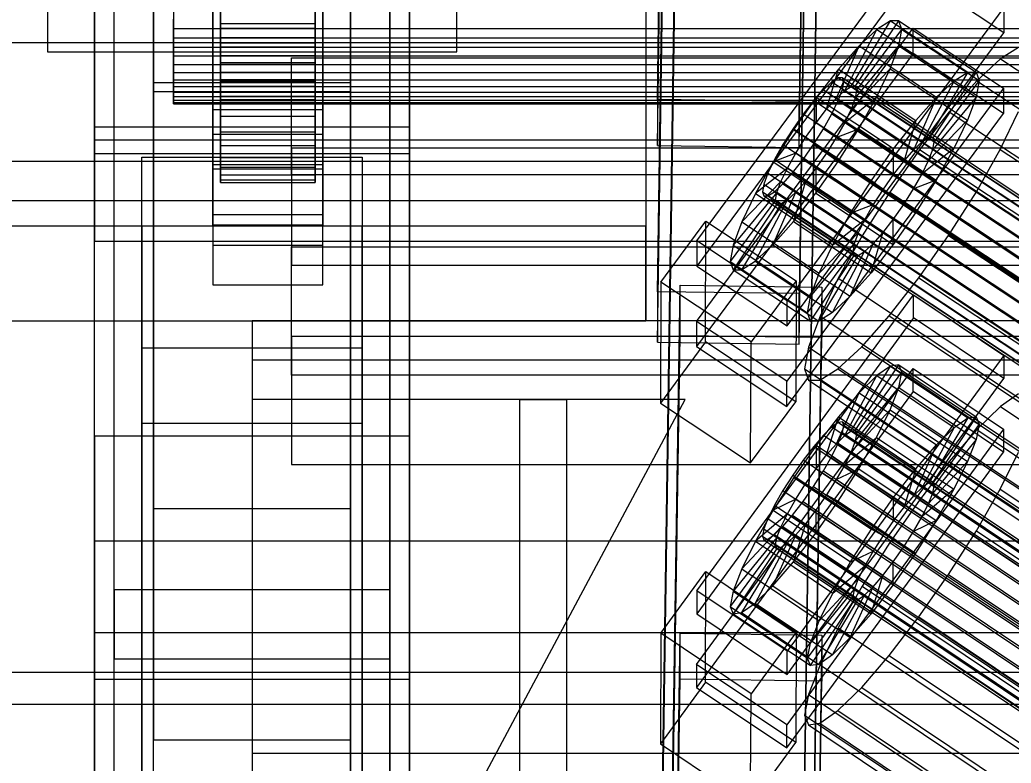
# Model space of a CAD drawing. Header units: millimetres. Extents: x -191664 to 191490, y -197311 to 10263.
# Drawn here: x -459.5 to -333.6, y -29141.5 to -29047.1 of the extents above; entities that cross this region are included whole.
import ezdxf

# ---------------------------------------------------------------- set-up
doc = ezdxf.new("R2010")
doc.units = ezdxf.units.MM
for name, color, linetype, lineweight in [('COTAS_USUARIO', 1, 'Continuous', 0), ('frontal_C01', 7, 'Continuous', 0), ('frontal_C02', 7, 'Continuous', 0), ('frontal_C03', 7, 'Continuous', 0), ('frontal_mezcladora', 7, 'Continuous', 0), ('frontal_secador', 7, 'Continuous', 0)]:
    doc.layers.add(name, color=color, linetype=linetype, lineweight=lineweight)
doc.dimstyles.new('PLANTA_100', dxfattribs={"dimtxt": 250, "dimasz": 150, "dimexe": 150, "dimexo": 80, "dimgap": 100, "dimtad": 1, "dimtih": 1, "dimtoh": 1, "dimdec": 1, "dimdsep": 46, "dimcen": 0.09, "dimclrd": 1, "dimclre": 1, "dimclrt": 1, "dimadec": 0, "dimazin": 0, "dimtfac": 1, "dimtdec": 4, "dimtofl": 0, "dimtmove": 0, "dimatfit": 3, "dimfxl": 1, "dimtolj": 1, "dimtzin": 0, "dimarcsym": 0})

# ---------------------------------------------------------------- blocks, each defined once
blk = doc.blocks.new('*D106')
at = {"layer": 'COTAS_USUARIO', "color": 1, "lineweight": -2, "transparency": 16777216}
for p, q in [((-1180, -29182.75), (-1180, -29032.75)), ((-60, -29332.75), (-1330, -29332.75)), ((-60, -29700), (-1330, -29700)), ((-1180, -29850), (-1180, -30000))]:
    blk.add_line(p, q, dxfattribs=at)
at = {"layer": 'COTAS_USUARIO', "color": 1, "transparency": 16777216}
for points in [[(-1205, -29182.75), (-1155, -29182.75), (-1180, -29332.75)], [(-1205, -29850), (-1155, -29850), (-1180, -29700)]]:
    blk.add_solid(points, dxfattribs=at)
at = {"layer": 'Defpoints', "color": 0, "transparency": 16777216}
for p in [(-1180, -29332.75), (20, -29332.75), (20, -29700)]:
    blk.add_point(p, dxfattribs=at)
blk = doc.blocks.new('*D109')
at = {"layer": 'COTAS_USUARIO', "color": 1, "lineweight": -2, "transparency": 16777216}
for p, q in [((-80, -28700), (-1350, -28700)), ((-1200, -31850), (-1200, -28850)), ((-80, -32000), (-1350, -32000))]:
    blk.add_line(p, q, dxfattribs=at)
at = {"layer": 'COTAS_USUARIO', "color": 1, "transparency": 16777216}
for points in [[(-1225, -28850), (-1175, -28850), (-1200, -28700)], [(-1225, -31850), (-1175, -31850), (-1200, -32000)]]:
    blk.add_solid(points, dxfattribs=at)
at = {"layer": 'Defpoints', "color": 0, "transparency": 16777216}
for p in [(-1200, -28700), (0, -28700), (0, -32000)]:
    blk.add_point(p, dxfattribs=at)
blk = doc.blocks.new('*D111')
at = {"layer": 'COTAS_USUARIO', "color": 1, "lineweight": -2, "transparency": 16777216}
for p, q in [((-80, -27700), (-1350, -27700)), ((-1200, -31850), (-1200, -27850)), ((-80, -32000), (-1350, -32000))]:
    blk.add_line(p, q, dxfattribs=at)
at = {"layer": 'COTAS_USUARIO', "color": 1, "transparency": 16777216}
for points in [[(-1225, -27850), (-1175, -27850), (-1200, -27700)], [(-1225, -31850), (-1175, -31850), (-1200, -32000)]]:
    blk.add_solid(points, dxfattribs=at)
at = {"layer": 'Defpoints', "color": 0, "transparency": 16777216}
for p in [(-1200, -27700), (0, -27700), (0, -32000)]:
    blk.add_point(p, dxfattribs=at)
blk = doc.blocks.new('*D121')
at = {"layer": 'COTAS_USUARIO', "color": 1, "lineweight": -2, "transparency": 16777216}
for p, q in [((-80, -29000), (-1350, -29000)), ((-1200, -31850), (-1200, -29150)), ((-80, -32000), (-1350, -32000))]:
    blk.add_line(p, q, dxfattribs=at)
at = {"layer": 'COTAS_USUARIO', "color": 1, "transparency": 16777216}
for points in [[(-1225, -29150), (-1175, -29150), (-1200, -29000)], [(-1225, -31850), (-1175, -31850), (-1200, -32000)]]:
    blk.add_solid(points, dxfattribs=at)
at = {"layer": 'Defpoints', "color": 0, "transparency": 16777216}
for p in [(-1200, -29000), (0, -29000), (0, -32000)]:
    blk.add_point(p, dxfattribs=at)

msp = doc.modelspace()

# ---------------------------------------------------------------- linework, layer by layer
at = {"layer": 'frontal_C01', "color": 139, "true_color": 0x354b57}
for p, q in [((-450, -29130.89), (-450, -28746.68)), ((-410, -28746.68), (-410, -29130.89)), ((-442.5, -29411.88), (-442.5, -28752.94)), ((-417.5, -28752.94), (-417.5, -29411.88)), ((-442.5, -29437.25), (-442.5, -28778.31)), ((-417.5, -29437.25), (-417.5, -28778.31)), ((-450, -29168.78), (-450, -28784.57)), ((-410, -29168.78), (-410, -28784.57)), ((-378.51, -29081.61), (-375.64, -28889.66)), ((-357.65, -28889.9), (-360.51, -29081.85)), ((-378.51, -29088.01), (-375.64, -28896.06)), ((-360.51, -29088.25), (-357.65, -28896.3)), ((-450, -29064.04), (-450, -28955.18)), ((-410, -29064.04), (-410, -28955.18)), ((-450, -29016.67), (-450, -29064.04)), ((-450, -29400.88), (-450, -29016.67)), ((-410, -29064.04), (-410, -29016.67)), ((-410, -29016.67), (-410, -29400.88)), ((-435, -29061.61), (-435, -29021.82)), ((-421, -29021.82), (-421, -29061.61)), ((-435, -29025.66), (-435, -29065.45)), ((-421, -29065.45), (-421, -29025.66)), ((-450, -29062.37), (-450, -29029.22)), ((-456, -29030.63), (-456, -29051.12)), ((-404, -29051.12), (-404, -29030.63)), ((-435, -29071.85), (-435, -29032.07)), ((-421, -29032.07), (-421, -29071.85)), ((-435, -29035.91), (-435, -29075.7)), ((-421, -29075.7), (-421, -29035.91)), ((-373.5, -29075.14), (-345.97, -29037.9)), ((-450, -29042.02), (-450, -29075.18)), ((-345.98, -29041.1), (-373.51, -29078.34)), ((-334.51, -29048.71), (-345.98, -29041.1)), ((-456, -29043.54), (-456, -29051.12)), ((-404, -29051.12), (-404, -29043.54)), ((-334.5, -29045.51), (-362.03, -29082.75)), ((-334.5, -29045.51), (-334.51, -29048.71)), ((-373.54, -29085.38), (-346.01, -29048.14)), ((-346.02, -29051.35), (-346.01, -29048.14)), ((-346.01, -29048.14), (-334.54, -29055.76)), ((-362.04, -29085.95), (-334.51, -29048.71)), ((-456, -29051.12), (-404, -29051.12)), ((-346.02, -29051.35), (-373.55, -29088.58)), ((-334.55, -29058.96), (-346.02, -29051.35)), ((-334.54, -29055.76), (-362.07, -29092.99)), ((-334.54, -29055.76), (-334.55, -29058.96)), ((-435, -29073.17), (-435, -29058.45)), ((-435, -29058.45), (-421, -29058.45)), ((-435, -29066.03), (-435, -29058.45)), ((-421, -29058.45), (-421, -29073.17)), ((-421, -29058.45), (-421, -29066.03)), ((-362.08, -29096.2), (-334.55, -29058.96)), ((-421, -29061.61), (-435, -29061.61)), ((-435, -29061.61), (-435, -29065.45)), ((-421, -29065.45), (-421, -29061.61)), ((450, -29062.37), (-450, -29062.37)), ((-450, -29062.37), (-450, -29075.18)), ((-450, -29064.04), (-410, -29064.04)), ((-450, -29448.25), (-450, -29064.04)), ((-410, -29448.25), (-410, -29064.04)), ((-435, -29065.45), (-421, -29065.45)), ((-421, -29066.03), (-435, -29066.03)), ((-435, -29066.03), (-435, -29080.75)), ((-421, -29080.75), (-421, -29066.03)), ((-421, -29071.85), (-435, -29071.85)), ((-435, -29071.85), (-435, -29075.7)), ((-421, -29075.7), (-421, -29071.85)), ((-421, -29073.17), (-435, -29073.17)), ((-435, -29073.17), (-435, -29080.75)), ((-421, -29080.75), (-421, -29073.17)), ((-378.09, -29080.38), (-372.35, -29072.63)), ((-372.41, -29087.99), (-372.35, -29072.63)), ((-372.35, -29072.63), (-360.88, -29080.24)), ((-450, -29075.18), (450, -29075.18)), ((-435, -29075.7), (-421, -29075.7)), ((-425, -29092.19), (-425, -29075.92)), ((-425, -29075.92), (425, -29075.92)), ((-425, -29087.29), (-425, -29075.92)), ((-373.5, -29075.14), (-373.51, -29078.34)), ((-362.03, -29082.75), (-373.5, -29075.14)), ((-373.51, -29078.34), (-362.04, -29085.95)), ((-435, -29080.75), (-421, -29080.75)), ((-378.51, -29272.74), (-375.64, -29080.79)), ((-378.09, -29080.38), (-378.14, -29095.75)), ((-366.62, -29087.99), (-378.09, -29080.38)), ((-375.64, -29087.2), (-375.64, -29080.79)), ((-375.64, -29080.79), (-357.65, -29081.03)), ((-360.88, -29080.24), (-366.62, -29087.99)), ((-360.88, -29080.24), (-360.94, -29095.61)), ((-357.65, -29081.03), (-360.51, -29272.98)), ((-357.65, -29081.03), (-357.65, -29087.44)), ((-360.51, -29081.85), (-378.51, -29081.61)), ((-378.51, -29081.61), (-378.51, -29088.01)), ((-360.51, -29088.25), (-360.51, -29081.85)), ((-362.04, -29085.95), (-362.03, -29082.75)), ((-373.54, -29085.38), (-373.55, -29088.58)), ((-362.07, -29092.99), (-373.54, -29085.38)), ((425, -29087.29), (-425, -29087.29)), ((-425, -29087.29), (-425, -29103.56)), ((-378.51, -29279.14), (-375.64, -29087.2)), ((-357.65, -29087.44), (-375.64, -29087.2)), ((-360.51, -29279.39), (-357.65, -29087.44)), ((-378.51, -29088.01), (-360.51, -29088.25)), ((-372.41, -29087.99), (-378.14, -29095.75)), ((-373.55, -29088.58), (-362.08, -29096.2)), ((-360.94, -29095.61), (-372.41, -29087.99)), ((-366.68, -29103.36), (-366.62, -29087.99)), ((-444, -29098.33), (-444, -29088.73)), ((-444, -29088.73), (-416, -29088.73)), ((-444, -29174.47), (-444, -29088.73)), ((-416, -29088.73), (-416, -29098.33)), ((-416, -29088.73), (-416, -29174.47)), ((425, -29092.19), (-425, -29092.19)), ((-425, -29092.19), (-425, -29103.56)), ((-362.08, -29096.2), (-362.07, -29092.99)), ((-378.14, -29095.75), (-366.68, -29103.36)), ((-366.68, -29103.36), (-360.94, -29095.61)), ((-416, -29098.33), (-444, -29098.33)), ((-444, -29098.33), (-444, -29184.07)), ((-416, -29184.07), (-416, -29098.33)), ((-425, -29103.56), (425, -29103.56)), ((-410, -29130.89), (-450, -29130.89)), ((-450, -29130.89), (-450, -29168.78)), ((-450, -29515.09), (-450, -29130.89)), ((-410, -29168.78), (-410, -29130.89)), ((-410, -29130.89), (-410, -29515.09))]:
    msp.add_line(p, q, dxfattribs=at)
at = {"layer": 'frontal_C01', "color": 155, "true_color": 0x617580}
for p, q in [((-434, -29042.67), (-434, -29047.54)), ((-422, -29047.54), (-422, -29042.67)), ((-434, -29049.98), (-434, -29045.03)), ((-434, -29048.18), (-434, -29045.88)), ((-422, -29045.03), (-422, -29049.98)), ((-422, -29045.88), (-422, -29048.18)), ((-434, -29046.99), (-434, -29049.33)), ((-422, -29049.33), (-422, -29046.99)), ((-434, -29048.18), (-434, -29047.54)), ((-434, -29047.54), (-434, -29052.49)), ((-434, -29047.54), (-422, -29047.54)), ((-434, -29050.53), (-434, -29048.18)), ((-422, -29048.18), (-434, -29048.18)), ((-422, -29052.49), (-422, -29047.54)), ((-422, -29047.54), (-422, -29048.18)), ((-422, -29048.18), (-422, -29050.53)), ((-354.71, -29056.03), (-350.65, -29048.28)), ((-353.89, -29055.52), (-348.92, -29047.2)), ((-353.38, -29055.52), (-347.84, -29047.2)), ((-353.21, -29056.03), (-347.47, -29048.27)), ((-350.65, -29048.28), (-352.9, -29050.37)), ((-348.92, -29047.2), (-350.65, -29048.28)), ((-350.65, -29048.28), (-340.82, -29054.81)), ((-348.92, -29047.2), (-339.09, -29053.73)), ((-347.84, -29047.2), (-348.92, -29047.2)), ((-347.85, -29050.35), (-347.47, -29048.27)), ((-347.84, -29047.2), (-338.01, -29053.72)), ((-347.47, -29048.27), (-347.84, -29047.2)), ((-347.47, -29048.27), (-337.64, -29054.79)), ((-434, -29049.33), (-434, -29049.98)), ((-422, -29049.33), (-434, -29049.33)), ((-434, -29049.33), (-434, -29051.64)), ((-422, -29049.98), (-422, -29049.33)), ((-422, -29051.64), (-422, -29049.33)), ((-434, -29049.98), (-422, -29049.98)), ((-434, -29054.84), (-434, -29049.98)), ((-434, -29052.75), (-434, -29050.53)), ((-434, -29050.53), (-434, -29052.49)), ((-422, -29050.53), (-434, -29050.53)), ((-422, -29049.98), (-422, -29054.84)), ((-422, -29052.49), (-422, -29050.53)), ((-422, -29050.53), (-422, -29052.75)), ((-355.78, -29057.02), (-352.9, -29050.37)), ((-352.9, -29050.37), (-355.53, -29053.32)), ((-353.38, -29057.01), (-347.85, -29050.35)), ((-352.9, -29050.37), (-343.07, -29056.9)), ((-348.94, -29053.29), (-347.85, -29050.35)), ((-347.85, -29050.35), (-338.02, -29056.87)), ((-434, -29051.64), (-434, -29054.84)), ((-422, -29051.64), (-434, -29051.64)), ((-434, -29051.64), (-434, -29053.75)), ((-422, -29054.84), (-422, -29051.64)), ((-422, -29053.75), (-422, -29051.64)), ((-434, -29052.49), (-434, -29057.18)), ((-434, -29052.49), (-422, -29052.49)), ((-434, -29054.7), (-434, -29052.75)), ((-434, -29052.75), (-434, -29057.18)), ((-422, -29052.75), (-434, -29052.75)), ((-422, -29057.18), (-422, -29052.49)), ((-422, -29057.18), (-422, -29052.75)), ((-422, -29052.75), (-422, -29054.7)), ((-355.53, -29053.32), (-358.34, -29056.93)), ((-357.02, -29058.42), (-355.53, -29053.32)), ((-355.53, -29053.32), (-345.7, -29059.84)), ((-353.9, -29058.4), (-348.94, -29053.29)), ((-350.68, -29056.89), (-348.94, -29053.29)), ((-348.94, -29053.29), (-339.11, -29059.81)), ((-434, -29053.75), (-434, -29059.29)), ((-422, -29053.75), (-434, -29053.75)), ((-434, -29053.75), (-434, -29055.52)), ((-434, -29056.25), (-434, -29054.7)), ((-434, -29054.7), (-434, -29061.3)), ((-422, -29054.7), (-434, -29054.7)), ((-422, -29059.29), (-422, -29053.75)), ((-422, -29055.52), (-422, -29053.75)), ((-422, -29061.3), (-422, -29054.7)), ((-422, -29054.7), (-422, -29056.25)), ((-339.09, -29053.73), (-344.06, -29062.05)), ((-338.01, -29053.72), (-343.55, -29062.04)), ((-340.82, -29054.81), (-339.09, -29053.73)), ((-339.09, -29053.73), (-338.01, -29053.72)), ((-338.01, -29053.72), (-337.64, -29054.79)), ((-434, -29054.84), (-422, -29054.84)), ((-434, -29059.29), (-434, -29054.84)), ((-434, -29055.52), (-434, -29063.03)), ((-422, -29055.52), (-434, -29055.52)), ((-434, -29055.52), (-434, -29056.82)), ((-422, -29054.84), (-422, -29059.29)), ((-422, -29063.03), (-422, -29055.52)), ((-422, -29056.82), (-422, -29055.52)), ((-354.71, -29056.03), (-353.89, -29055.52)), ((-344.06, -29062.05), (-353.89, -29055.52)), ((-353.89, -29055.52), (-353.38, -29055.52)), ((-343.55, -29062.04), (-353.38, -29055.52)), ((-353.38, -29055.52), (-353.21, -29056.03)), ((-340.82, -29054.81), (-344.88, -29062.56)), ((-337.64, -29054.79), (-343.38, -29062.55)), ((-343.07, -29056.9), (-340.82, -29054.81)), ((-337.64, -29054.79), (-338.02, -29056.87)), ((-434, -29057.28), (-434, -29056.25)), ((-434, -29056.25), (-434, -29064.57)), ((-422, -29056.25), (-434, -29056.25)), ((-434, -29056.82), (-434, -29065.79)), ((-422, -29056.82), (-434, -29056.82)), ((-434, -29056.82), (-434, -29057.58)), ((-434, -29057.18), (-434, -29061.3)), ((-434, -29057.18), (-422, -29057.18)), ((-422, -29064.57), (-422, -29056.25)), ((-422, -29056.25), (-422, -29057.28)), ((-422, -29065.79), (-422, -29056.82)), ((-422, -29057.58), (-422, -29056.82)), ((-422, -29061.3), (-422, -29057.18)), ((-358.34, -29056.93), (-361.17, -29060.95)), ((-358.34, -29056.93), (-358.36, -29060.13)), ((-348.52, -29063.45), (-358.34, -29056.93)), ((-357.02, -29058.42), (-355.78, -29057.02)), ((-355.78, -29057.02), (-354.71, -29056.03)), ((-345.95, -29063.55), (-355.78, -29057.02)), ((-354.72, -29060.11), (-350.68, -29056.89)), ((-344.88, -29062.56), (-354.71, -29056.03)), ((-353.38, -29057.01), (-353.9, -29058.4)), ((-353.21, -29056.03), (-353.38, -29057.01)), ((-343.55, -29063.53), (-353.38, -29057.01)), ((-343.38, -29062.55), (-353.21, -29056.03)), ((-352.94, -29060.91), (-350.68, -29056.89)), ((-350.68, -29056.89), (-340.85, -29063.41)), ((-343.07, -29056.9), (-345.95, -29063.55)), ((-345.7, -29059.84), (-343.07, -29056.9)), ((-338.02, -29056.87), (-343.55, -29063.53)), ((-338.02, -29056.87), (-339.11, -29059.81)), ((-434, -29057.74), (-434, -29057.28)), ((-434, -29057.28), (-434, -29066.76)), ((-422, -29057.28), (-434, -29057.28)), ((-434, -29057.58), (-434, -29067.39)), ((-422, -29057.58), (-434, -29057.58)), ((-434, -29057.58), (-434, -29057.74)), ((-434, -29057.74), (-434, -29067.72)), ((-422, -29057.74), (-434, -29057.74)), ((-422, -29066.76), (-422, -29057.28)), ((-422, -29057.28), (-422, -29057.74)), ((-422, -29067.39), (-422, -29057.58)), ((-422, -29057.74), (-422, -29057.58)), ((-422, -29067.72), (-422, -29057.74)), ((-358.36, -29060.13), (-357.02, -29058.42)), ((-347.19, -29064.94), (-357.02, -29058.42)), ((-353.9, -29058.4), (-354.72, -29060.11)), ((-344.07, -29064.93), (-353.9, -29058.4)), ((-434, -29059.29), (-422, -29059.29)), ((-434, -29063.03), (-434, -29059.29)), ((-422, -29059.29), (-422, -29063.03)), ((-361.17, -29060.95), (-363.8, -29065.11)), ((-359.69, -29062.03), (-361.17, -29060.95)), ((-361.17, -29060.95), (-351.34, -29067.47)), ((-359.69, -29062.03), (-358.36, -29060.13)), ((-358.36, -29060.13), (-348.53, -29066.65)), ((-354.72, -29060.11), (-355.8, -29062.01)), ((-355.8, -29062.01), (-352.94, -29060.91)), ((-355.57, -29065.07), (-352.94, -29060.91)), ((-344.9, -29066.63), (-354.72, -29060.11)), ((-352.94, -29060.91), (-343.11, -29067.43)), ((-348.52, -29063.45), (-345.7, -29059.84)), ((-345.7, -29059.84), (-347.19, -29064.94)), ((-339.11, -29059.81), (-344.07, -29064.93)), ((-339.11, -29059.81), (-340.85, -29063.41)), ((-434, -29061.3), (-434, -29064.57)), ((-434, -29061.3), (-422, -29061.3)), ((-422, -29064.57), (-422, -29061.3)), ((-360.94, -29064), (-359.69, -29062.03)), ((-349.86, -29068.56), (-359.69, -29062.03)), ((-355.8, -29062.01), (-357.04, -29063.99)), ((-345.97, -29068.54), (-355.8, -29062.01)), ((-344.06, -29062.05), (-344.88, -29062.56)), ((-343.55, -29062.04), (-344.06, -29062.05)), ((-343.38, -29062.55), (-343.55, -29062.04)), ((-434, -29063.03), (-422, -29063.03)), ((-434, -29065.79), (-434, -29063.03)), ((-422, -29063.03), (-422, -29065.79)), ((-351.34, -29067.47), (-348.52, -29063.45)), ((-348.53, -29066.65), (-348.52, -29063.45)), ((-344.88, -29062.56), (-345.95, -29063.55)), ((-340.85, -29063.41), (-344.9, -29066.63)), ((-343.55, -29063.53), (-343.38, -29062.55)), ((-340.85, -29063.41), (-343.11, -29067.43)), ((-434, -29064.57), (-434, -29066.76)), ((-434, -29064.57), (-422, -29064.57)), ((-422, -29066.76), (-422, -29064.57)), ((-360.94, -29064), (-363.8, -29065.11)), ((-362.01, -29065.91), (-360.94, -29064)), ((-351.11, -29070.53), (-360.94, -29064)), ((-357.04, -29063.99), (-358.38, -29065.89)), ((-357.04, -29063.99), (-355.57, -29065.07)), ((-347.21, -29070.51), (-357.04, -29063.99)), ((-345.95, -29063.55), (-347.19, -29064.94)), ((-344.07, -29064.93), (-343.55, -29063.53)), ((-434, -29065.79), (-422, -29065.79)), ((-434, -29067.39), (-434, -29065.79)), ((-422, -29065.79), (-422, -29067.39)), ((-363.8, -29065.11), (-366.06, -29069.13)), ((-362.01, -29065.91), (-366.06, -29069.13)), ((-363.8, -29065.11), (-353.97, -29071.64)), ((-362.83, -29067.62), (-362.01, -29065.91)), ((-352.18, -29072.43), (-362.01, -29065.91)), ((-358.38, -29065.89), (-359.71, -29067.6)), ((-358.39, -29069.09), (-355.57, -29065.07)), ((-358.38, -29065.89), (-358.39, -29069.09)), ((-348.55, -29072.42), (-358.38, -29065.89)), ((-355.57, -29065.07), (-345.74, -29071.59)), ((-347.19, -29064.94), (-348.53, -29066.65)), ((-344.9, -29066.63), (-344.07, -29064.93)), ((-434, -29066.76), (-434, -29067.72)), ((-434, -29066.76), (-422, -29066.76)), ((-422, -29067.72), (-422, -29066.76)), ((-348.53, -29066.65), (-349.86, -29068.56)), ((-345.97, -29068.54), (-344.9, -29066.63)), ((-434, -29067.39), (-422, -29067.39)), ((-434, -29067.72), (-434, -29067.39)), ((-434, -29067.72), (-422, -29067.72)), ((-422, -29067.39), (-422, -29067.72)), ((-362.83, -29067.62), (-367.79, -29072.73)), ((-363.35, -29069.01), (-362.83, -29067.62)), ((-353, -29074.14), (-362.83, -29067.62)), ((-359.71, -29067.6), (-361.21, -29072.7)), ((-359.71, -29067.6), (-360.96, -29069)), ((-349.88, -29074.12), (-359.71, -29067.6)), ((-353.97, -29071.64), (-351.34, -29067.47)), ((-351.34, -29067.47), (-349.86, -29068.56)), ((-349.86, -29068.56), (-351.11, -29070.53)), ((-347.21, -29070.51), (-345.97, -29068.54)), ((-343.11, -29067.43), (-345.97, -29068.54)), ((-343.11, -29067.43), (-345.74, -29071.59)), ((-363.35, -29069.01), (-368.89, -29075.67)), ((-366.06, -29069.13), (-367.79, -29072.73)), ((-366.06, -29069.13), (-356.23, -29075.66)), ((-360.96, -29069), (-363.84, -29075.65)), ((-363.53, -29069.99), (-363.35, -29069.01)), ((-353.52, -29075.53), (-363.35, -29069.01)), ((-360.96, -29069), (-362.03, -29069.98)), ((-361.21, -29072.7), (-358.39, -29069.09)), ((-351.13, -29075.52), (-360.96, -29069)), ((-358.39, -29069.09), (-348.56, -29075.62)), ((-363.53, -29069.99), (-369.27, -29077.75)), ((-363.36, -29070.5), (-368.9, -29078.82)), ((-362.84, -29070.5), (-367.82, -29078.82)), ((-362.03, -29069.98), (-366.09, -29077.73)), ((-363.36, -29070.5), (-363.53, -29069.99)), ((-353.7, -29076.52), (-363.53, -29069.99)), ((-362.84, -29070.5), (-363.36, -29070.5)), ((-353.53, -29077.02), (-363.36, -29070.5)), ((-362.03, -29069.98), (-362.84, -29070.5)), ((-353.01, -29077.02), (-362.84, -29070.5)), ((-352.2, -29076.51), (-362.03, -29069.98)), ((-353.97, -29071.64), (-351.11, -29070.53)), ((-351.11, -29070.53), (-352.18, -29072.43)), ((-348.55, -29072.42), (-347.21, -29070.51)), ((-345.74, -29071.59), (-347.21, -29070.51)), ((-356.23, -29075.66), (-353.97, -29071.64)), ((-345.74, -29071.59), (-348.56, -29075.62)), ((-367.79, -29072.73), (-368.89, -29075.67)), ((-367.79, -29072.73), (-357.96, -29079.26)), ((-363.84, -29075.65), (-361.21, -29072.7)), ((-361.21, -29072.7), (-351.38, -29079.22)), ((-356.23, -29075.66), (-352.18, -29072.43)), ((-352.18, -29072.43), (-353, -29074.14)), ((-349.88, -29074.12), (-348.55, -29072.42)), ((-348.56, -29075.62), (-348.55, -29072.42)), ((-357.96, -29079.26), (-353, -29074.14)), ((-353, -29074.14), (-353.52, -29075.53)), ((-351.38, -29079.22), (-349.88, -29074.12)), ((-351.13, -29075.52), (-349.88, -29074.12)), ((-368.89, -29075.67), (-369.27, -29077.75)), ((-368.89, -29075.67), (-359.06, -29082.2)), ((-366.09, -29077.73), (-363.84, -29075.65)), ((-363.84, -29075.65), (-354.01, -29082.17)), ((-359.06, -29082.2), (-353.52, -29075.53)), ((-357.96, -29079.26), (-356.23, -29075.66)), ((-354.01, -29082.17), (-351.13, -29075.52)), ((-353.52, -29075.53), (-353.7, -29076.52)), ((-352.2, -29076.51), (-351.13, -29075.52)), ((-348.56, -29075.62), (-351.38, -29079.22)), ((-359.44, -29084.27), (-353.7, -29076.52)), ((-359.07, -29085.35), (-353.53, -29077.02)), ((-357.99, -29085.34), (-353.01, -29077.02)), ((-356.26, -29084.26), (-352.2, -29076.51)), ((-353.7, -29076.52), (-353.53, -29077.02)), ((-353.53, -29077.02), (-353.01, -29077.02)), ((-353.01, -29077.02), (-352.2, -29076.51)), ((-369.27, -29077.75), (-368.9, -29078.82)), ((-369.27, -29077.75), (-359.44, -29084.27)), ((-367.82, -29078.82), (-366.09, -29077.73)), ((-366.09, -29077.73), (-356.26, -29084.26)), ((-368.9, -29078.82), (-367.82, -29078.82)), ((-368.9, -29078.82), (-359.07, -29085.35)), ((-367.82, -29078.82), (-357.99, -29085.34)), ((-359.06, -29082.2), (-357.96, -29079.26)), ((-351.38, -29079.22), (-354.01, -29082.17)), ((-359.44, -29084.27), (-359.06, -29082.2)), ((-354.01, -29082.17), (-356.26, -29084.26)), ((-359.07, -29085.35), (-359.44, -29084.27)), ((-356.26, -29084.26), (-357.99, -29085.34)), ((-357.99, -29085.34), (-359.07, -29085.35))]:
    msp.add_line(p, q, dxfattribs=at)
at = {"layer": 'frontal_C01', "color": 9, "true_color": 0xbac6cb}
for p, q in [((-440, -29045.88), (-440, -29048.18)), ((-440, -29049.33), (-440, -29046.99)), ((-440, -29048.18), (-440, -29050.53)), ((-440, -29048.18), (440, -29048.18)), ((-440, -29051.64), (-440, -29049.33)), ((-440, -29049.33), (440, -29049.33)), ((-440, -29050.53), (-440, -29052.75)), ((-440, -29050.53), (440, -29050.53)), ((-440, -29053.75), (-440, -29051.64)), ((-440, -29051.64), (440, -29051.64)), ((-440, -29052.75), (-440, -29054.7)), ((-440, -29052.75), (440, -29052.75)), ((-440, -29055.52), (-440, -29053.75)), ((-440, -29053.75), (440, -29053.75)), ((-440, -29054.7), (-440, -29056.25)), ((-440, -29054.7), (440, -29054.7)), ((-355.53, -29054.43), (-356.35, -29054.95)), ((-355.02, -29054.43), (-355.53, -29054.43)), ((-355.53, -29054.43), (-141.73, -29196.34)), ((-354.84, -29054.94), (-355.02, -29054.43)), ((-355.02, -29054.43), (-141.22, -29196.34)), ((-440, -29056.82), (-440, -29055.52)), ((-440, -29055.52), (440, -29055.52)), ((-357.42, -29055.94), (-358.66, -29057.33)), ((-356.35, -29054.95), (-357.42, -29055.94)), ((-357.42, -29055.94), (-143.62, -29197.84)), ((-356.35, -29054.95), (-142.55, -29196.85)), ((-355.54, -29057.32), (-355.02, -29055.92)), ((-355.02, -29055.92), (-354.84, -29054.94)), ((-355.02, -29055.92), (-141.22, -29197.83)), ((-354.84, -29054.94), (-141.04, -29196.84)), ((-440, -29056.25), (-440, -29057.28)), ((-440, -29056.25), (440, -29056.25)), ((-440, -29057.58), (-440, -29056.82)), ((-440, -29056.82), (440, -29056.82)), ((-440, -29057.28), (-440, -29057.74)), ((-440, -29057.28), (440, -29057.28)), ((-440, -29057.74), (-440, -29057.58)), ((-440, -29057.58), (440, -29057.58)), ((-440, -29057.74), (440, -29057.74)), ((-358.66, -29057.33), (-360, -29059.04)), ((-358.66, -29057.33), (-144.86, -29199.24)), ((-356.36, -29059.02), (-355.54, -29057.32)), ((-355.54, -29057.32), (-141.74, -29199.22)), ((-360, -29059.04), (-361.33, -29060.95)), ((-146.2, -29200.94), (-360, -29059.04)), ((-357.43, -29060.93), (-356.36, -29059.02)), ((-356.36, -29059.02), (-142.56, -29200.93)), ((-361.33, -29060.95), (-362.58, -29062.92)), ((-361.33, -29060.95), (-147.53, -29202.85)), ((-358.68, -29062.9), (-357.43, -29060.93)), ((-357.43, -29060.93), (-143.64, -29202.83)), ((-362.58, -29062.92), (-363.65, -29064.82)), ((-362.58, -29062.92), (-148.78, -29204.82)), ((-360.02, -29064.8), (-358.68, -29062.9)), ((-358.68, -29062.9), (-144.88, -29204.8)), ((-363.65, -29064.82), (-364.47, -29066.53)), ((-363.65, -29064.82), (-149.85, -29206.73)), ((-361.35, -29066.51), (-360.02, -29064.8)), ((-360.02, -29064.8), (-146.22, -29206.71)), ((-364.47, -29066.53), (-364.99, -29067.92)), ((-364.47, -29066.53), (-150.67, -29208.43)), ((-362.6, -29067.91), (-361.35, -29066.51)), ((-361.35, -29066.51), (-147.55, -29208.42)), ((-364.99, -29067.92), (-365.17, -29068.9)), ((-364.99, -29067.92), (-151.19, -29209.82)), ((-363.66, -29068.9), (-362.6, -29067.91)), ((-362.6, -29067.91), (-148.8, -29209.81)), ((-365.17, -29068.9), (-364.99, -29069.41)), ((-365.17, -29068.9), (-151.37, -29210.81)), ((-364.99, -29069.41), (-364.48, -29069.41)), ((-364.99, -29069.41), (-151.2, -29211.32)), ((-364.48, -29069.41), (-363.66, -29068.9)), ((-364.48, -29069.41), (-150.68, -29211.31)), ((-363.66, -29068.9), (-149.86, -29210.8))]:
    msp.add_line(p, q, dxfattribs=at)
at = {"layer": 'frontal_C01', "color": 252, "true_color": 0x83939a}
for p, q in [((-332.63, -29050.58), (-334.94, -29052.02)), ((-334.94, -29052.02), (-337.95, -29054.81)), ((-334.94, -29052.02), (-150.63, -29174.36)), ((-337.95, -29054.81), (-341.46, -29058.75)), ((-337.95, -29054.81), (-153.64, -29177.14)), ((-341.46, -29058.75), (-345.23, -29063.58)), ((-341.46, -29058.75), (-157.15, -29181.08)), ((-334.98, -29063.52), (-332.66, -29058.71)), ((-338, -29068.9), (-334.98, -29063.52)), ((-334.98, -29063.52), (-150.67, -29185.86)), ((-345.23, -29063.58), (-349, -29068.95)), ((-160.92, -29185.91), (-345.23, -29063.58)), ((-349, -29068.95), (-352.52, -29074.52)), ((-349, -29068.95), (-164.69, -29191.28)), ((-341.52, -29074.46), (-338, -29068.9)), ((-338, -29068.9), (-153.69, -29191.23)), ((-352.52, -29074.52), (-355.54, -29079.89)), ((-352.52, -29074.52), (-168.21, -29196.85)), ((-345.29, -29079.84), (-341.52, -29074.46)), ((-341.52, -29074.46), (-157.21, -29196.79)), ((-355.54, -29079.89), (-357.86, -29084.71)), ((-355.54, -29079.89), (-171.23, -29202.22)), ((-349.06, -29084.66), (-345.29, -29079.84)), ((-345.29, -29079.84), (-160.98, -29202.17)), ((-357.86, -29084.71), (-359.33, -29088.64)), ((-357.86, -29084.71), (-173.55, -29207.04)), ((-352.57, -29088.6), (-349.06, -29084.66)), ((-349.06, -29084.66), (-164.75, -29207)), ((-359.33, -29088.64), (-359.83, -29091.41)), ((-359.33, -29088.64), (-175.02, -29210.97)), ((-355.58, -29091.39), (-352.57, -29088.6)), ((-352.57, -29088.6), (-168.26, -29210.94)), ((-359.83, -29091.41), (-359.34, -29092.85)), ((-359.83, -29091.41), (-175.52, -29213.75)), ((-357.89, -29092.84), (-355.58, -29091.39)), ((-355.58, -29091.39), (-171.28, -29213.72)), ((-359.34, -29092.85), (-357.89, -29092.84)), ((-359.34, -29092.85), (-175.03, -29215.18)), ((-357.89, -29092.84), (-173.58, -29215.17))]:
    msp.add_line(p, q, dxfattribs=at)
at = {"layer": 'frontal_C02', "color": 139, "true_color": 0x354b57}
for p, q in [((-378.51, -29057.18), (-375.64, -28863.41)), ((-357.65, -28863.65), (-360.51, -29057.42)), ((-378.51, -29063.02), (-375.64, -28869.25)), ((-360.51, -29063.27), (-357.65, -28869.5)), ((-447.5, -29119.49), (-447.5, -28937.78)), ((-412.5, -28937.78), (-412.5, -29119.49)), ((-450, -29099.96), (-450, -28943.6)), ((-410, -28943.6), (-410, -29099.96)), ((-447.5, -29128.25), (-447.5, -28946.55)), ((-412.5, -29128.25), (-412.5, -28946.55)), ((-450, -29060.66), (-450, -28961.29)), ((-410, -29060.66), (-410, -28961.29)), ((-450, -29147.78), (-450, -28991.42)), ((-410, -29147.78), (-410, -28991.42)), ((-378.51, -29187.96), (-375.64, -28994.19)), ((-357.65, -28994.44), (-360.51, -29188.2)), ((-378.51, -29193.81), (-375.64, -29000.04)), ((-360.51, -29194.05), (-357.65, -29000.28)), ((-450, -29022.41), (-450, -29060.66)), ((-450, -29373.13), (-450, -29022.41)), ((-410, -29060.66), (-410, -29022.41)), ((-410, -29022.41), (-410, -29373.13)), ((-442.5, -29056.2), (-442.5, -29026.87)), ((-442.5, -29026.87), (-442.5, -29109.21)), ((-417.5, -29026.87), (-417.5, -29056.2)), ((-417.5, -29109.21), (-417.5, -29026.87)), ((-442.5, -29028.05), (-442.5, -29055.02)), ((-442.5, -29560.48), (-442.5, -29028.05)), ((-417.5, -29055.02), (-417.5, -29028.05)), ((-417.5, -29028.05), (-417.5, -29560.48)), ((-447.5, -29218.86), (-447.5, -29037.15)), ((-412.5, -29037.15), (-412.5, -29218.86)), ((-447.5, -29227.62), (-447.5, -29045.92)), ((-412.5, -29227.62), (-412.5, -29045.92)), ((-425, -29066.76), (-425, -29051.91)), ((-425, -29051.91), (425, -29051.91)), ((-425, -29063.38), (-425, -29051.91)), ((-442.5, -29055.02), (-417.5, -29055.02)), ((-442.5, -29587.44), (-442.5, -29055.02)), ((-417.5, -29587.44), (-417.5, -29055.02)), ((-417.5, -29056.2), (-442.5, -29056.2)), ((-442.5, -29056.2), (-442.5, -29138.53)), ((-417.5, -29056.2), (-417.5, -29138.53)), ((-360.51, -29057.42), (-378.51, -29057.18)), ((-378.51, -29057.18), (-378.51, -29063.02)), ((-360.51, -29063.27), (-360.51, -29057.42)), ((-450, -29060.66), (-410, -29060.66)), ((-450, -29411.38), (-450, -29060.66)), ((-410, -29411.38), (-410, -29060.66)), ((425, -29063.38), (-425, -29063.38)), ((-425, -29063.38), (-425, -29078.23)), ((-378.51, -29063.02), (-360.51, -29063.27)), ((-444, -29073.28), (-444, -29064.51)), ((-444, -29064.51), (-416, -29064.51)), ((-444, -29149.6), (-444, -29064.51)), ((-416, -29064.51), (-416, -29073.28)), ((-416, -29064.51), (-416, -29149.6)), ((425, -29066.76), (-425, -29066.76)), ((-425, -29066.76), (-425, -29078.23)), ((-416, -29073.28), (-444, -29073.28)), ((-444, -29073.28), (-444, -29158.37)), ((-416, -29158.37), (-416, -29073.28)), ((-425, -29078.23), (425, -29078.23)), ((-373.5, -29119.61), (-345.97, -29082.02)), ((-345.98, -29084.94), (-345.97, -29082.02)), ((-345.97, -29082.02), (-334.5, -29089.7)), ((-345.98, -29084.94), (-373.51, -29122.53)), ((-334.51, -29092.62), (-345.98, -29084.94)), ((-334.5, -29089.7), (-362.03, -29127.29)), ((-334.5, -29089.7), (-334.51, -29092.62)), ((-373.54, -29128.96), (-346.01, -29091.37)), ((-346.02, -29094.29), (-346.01, -29091.37)), ((-346.01, -29091.37), (-334.54, -29099.05)), ((-362.04, -29130.22), (-334.51, -29092.62)), ((-346.02, -29094.29), (-373.55, -29131.89)), ((-334.55, -29101.98), (-346.02, -29094.29)), ((-410, -29099.96), (-450, -29099.96)), ((-450, -29099.96), (-450, -29147.78)), ((-450, -29199.33), (-450, -29099.96)), ((-410, -29147.78), (-410, -29099.96)), ((-410, -29099.96), (-410, -29199.33)), ((-334.54, -29099.05), (-362.07, -29136.65)), ((-334.54, -29099.05), (-334.55, -29101.98)), ((-362.08, -29139.57), (-334.55, -29101.98)), ((-417.5, -29109.21), (-442.5, -29109.21)), ((-442.5, -29109.21), (-442.5, -29138.53)), ((-417.5, -29138.53), (-417.5, -29109.21)), ((-450, -29124.93), (-450, -29113.24)), ((-450, -29113.24), (450, -29113.24)), ((-450, -29146.71), (-450, -29113.24)), ((-378.09, -29125), (-372.35, -29117.17)), ((-372.41, -29131.2), (-372.35, -29117.17)), ((-372.35, -29117.17), (-360.88, -29124.85)), ((-412.5, -29119.49), (-447.5, -29119.49)), ((-447.5, -29119.49), (-447.5, -29128.25)), ((-412.5, -29128.25), (-412.5, -29119.49)), ((-373.5, -29119.61), (-373.51, -29122.53)), ((-362.03, -29127.29), (-373.5, -29119.61)), ((-373.51, -29122.53), (-362.04, -29130.22)), ((450, -29124.93), (-450, -29124.93)), ((-450, -29124.93), (-450, -29158.4)), ((-378.51, -29318.75), (-375.64, -29124.98)), ((-378.09, -29125), (-378.14, -29139.03)), ((-366.62, -29132.68), (-378.09, -29125)), ((-375.64, -29130.82), (-375.64, -29124.98)), ((-375.64, -29124.98), (-357.65, -29125.22)), ((-360.88, -29124.85), (-366.62, -29132.68)), ((-360.88, -29124.85), (-360.94, -29138.88)), ((-357.65, -29125.22), (-360.51, -29318.99)), ((-357.65, -29125.22), (-357.65, -29131.07)), ((-362.04, -29130.22), (-362.03, -29127.29)), ((-447.5, -29128.25), (-412.5, -29128.25)), ((-373.54, -29128.96), (-373.55, -29131.89)), ((-362.07, -29136.65), (-373.54, -29128.96)), ((-378.51, -29324.59), (-375.64, -29130.82)), ((-372.41, -29131.2), (-378.14, -29139.03)), ((-357.65, -29131.07), (-375.64, -29130.82)), ((-360.94, -29138.88), (-372.41, -29131.2)), ((-360.51, -29324.84), (-357.65, -29131.07)), ((-373.55, -29131.89), (-362.08, -29139.57)), ((-366.68, -29146.71), (-366.62, -29132.68)), ((-362.08, -29139.57), (-362.07, -29136.65)), ((-442.5, -29138.53), (-417.5, -29138.53)), ((-378.14, -29139.03), (-366.68, -29146.71)), ((-366.68, -29146.71), (-360.94, -29138.88))]:
    msp.add_line(p, q, dxfattribs=at)
at = {"layer": 'frontal_C02', "color": 155, "true_color": 0x617580}
for p, q in [((-353.89, -29099.3), (-348.92, -29091.05)), ((-353.38, -29099.23), (-347.84, -29090.91)), ((-348.92, -29091.05), (-350.65, -29092.27)), ((-347.84, -29090.91), (-348.92, -29091.05)), ((-348.92, -29091.05), (-339.09, -29097.64)), ((-347.84, -29090.91), (-338.01, -29097.49)), ((-347.47, -29091.84), (-347.84, -29090.91)), ((-354.71, -29099.87), (-350.65, -29092.27)), ((-353.21, -29099.67), (-347.47, -29091.84)), ((-350.65, -29092.27), (-352.9, -29094.47)), ((-350.65, -29092.27), (-340.82, -29098.85)), ((-347.85, -29093.78), (-347.47, -29091.84)), ((-347.47, -29091.84), (-337.64, -29098.42)), ((-355.78, -29100.92), (-352.9, -29094.47)), ((-352.9, -29094.47), (-355.53, -29097.5)), ((-353.38, -29100.59), (-347.85, -29093.78)), ((-352.9, -29094.47), (-343.07, -29101.05)), ((-348.94, -29096.61), (-347.85, -29093.78)), ((-347.85, -29093.78), (-338.02, -29100.37)), ((-355.53, -29097.5), (-358.34, -29101.16)), ((-357.02, -29102.35), (-355.53, -29097.5)), ((-355.53, -29097.5), (-345.7, -29104.09)), ((-353.9, -29101.93), (-348.94, -29096.61)), ((-350.68, -29100.12), (-348.94, -29096.61)), ((-348.94, -29096.61), (-339.11, -29103.19)), ((-338.01, -29097.49), (-343.55, -29105.81)), ((-339.09, -29097.64), (-338.01, -29097.49)), ((-338.01, -29097.49), (-337.64, -29098.42)), ((-339.09, -29097.64), (-344.06, -29105.88)), ((-337.64, -29098.42), (-343.38, -29106.25)), ((-340.82, -29098.85), (-339.09, -29097.64)), ((-337.64, -29098.42), (-338.02, -29100.37)), ((-355.78, -29100.92), (-354.71, -29099.87)), ((-354.71, -29099.87), (-353.89, -29099.3)), ((-344.88, -29106.46), (-354.71, -29099.87)), ((-353.89, -29099.3), (-353.38, -29099.23)), ((-344.06, -29105.88), (-353.89, -29099.3)), ((-343.55, -29105.81), (-353.38, -29099.23)), ((-353.38, -29099.23), (-353.21, -29099.67)), ((-353.21, -29099.67), (-353.38, -29100.59)), ((-343.38, -29106.25), (-353.21, -29099.67)), ((-340.82, -29098.85), (-344.88, -29106.46)), ((-343.07, -29101.05), (-340.82, -29098.85)), ((-358.34, -29101.16), (-361.17, -29105.21)), ((-358.34, -29101.16), (-358.36, -29104.09)), ((-348.52, -29107.75), (-358.34, -29101.16)), ((-357.02, -29102.35), (-355.78, -29100.92)), ((-345.95, -29107.5), (-355.78, -29100.92)), ((-354.72, -29103.59), (-350.68, -29100.12)), ((-353.38, -29100.59), (-353.9, -29101.93)), ((-343.55, -29107.18), (-353.38, -29100.59)), ((-352.94, -29104.09), (-350.68, -29100.12)), ((-350.68, -29100.12), (-340.85, -29106.71)), ((-343.07, -29101.05), (-345.95, -29107.5)), ((-345.7, -29104.09), (-343.07, -29101.05)), ((-338.02, -29100.37), (-343.55, -29107.18)), ((-338.02, -29100.37), (-339.11, -29103.19)), ((-358.36, -29104.09), (-357.02, -29102.35)), ((-347.19, -29108.94), (-357.02, -29102.35)), ((-353.9, -29101.93), (-354.72, -29103.59)), ((-344.07, -29108.51), (-353.9, -29101.93)), ((-354.72, -29103.59), (-355.8, -29105.47)), ((-344.9, -29110.18), (-354.72, -29103.59)), ((-339.11, -29103.19), (-344.07, -29108.51)), ((-339.11, -29103.19), (-340.85, -29106.71)), ((-359.69, -29106), (-358.36, -29104.09)), ((-358.36, -29104.09), (-348.53, -29110.67)), ((-355.8, -29105.47), (-352.94, -29104.09)), ((-355.57, -29108.23), (-352.94, -29104.09)), ((-352.94, -29104.09), (-343.11, -29110.67)), ((-348.52, -29107.75), (-345.7, -29104.09)), ((-345.7, -29104.09), (-347.19, -29108.94)), ((-361.17, -29105.21), (-363.8, -29109.35)), ((-359.69, -29106), (-361.17, -29105.21)), ((-361.17, -29105.21), (-351.34, -29111.79)), ((-360.94, -29107.96), (-359.69, -29106)), ((-349.86, -29112.59), (-359.69, -29106)), ((-355.8, -29105.47), (-357.04, -29107.43)), ((-345.97, -29112.06), (-355.8, -29105.47)), ((-344.06, -29105.88), (-344.88, -29106.46)), ((-343.55, -29105.81), (-344.06, -29105.88)), ((-343.38, -29106.25), (-343.55, -29105.81)), ((-343.55, -29107.18), (-343.38, -29106.25)), ((-357.04, -29107.43), (-358.38, -29109.35)), ((-357.04, -29107.43), (-355.57, -29108.23)), ((-347.21, -29114.02), (-357.04, -29107.43)), ((-345.95, -29107.5), (-347.19, -29108.94)), ((-344.88, -29106.46), (-345.95, -29107.5)), ((-340.85, -29106.71), (-344.9, -29110.18)), ((-344.07, -29108.51), (-343.55, -29107.18)), ((-340.85, -29106.71), (-343.11, -29110.67)), ((-360.94, -29107.96), (-363.8, -29109.35)), ((-362.01, -29109.84), (-360.94, -29107.96)), ((-351.11, -29114.55), (-360.94, -29107.96)), ((-358.39, -29112.27), (-355.57, -29108.23)), ((-355.57, -29108.23), (-345.74, -29114.82)), ((-351.34, -29111.79), (-348.52, -29107.75)), ((-348.53, -29110.67), (-348.52, -29107.75)), ((-344.9, -29110.18), (-344.07, -29108.51)), ((-363.8, -29109.35), (-366.06, -29113.31)), ((-362.01, -29109.84), (-366.06, -29113.31)), ((-363.8, -29109.35), (-353.97, -29115.93)), ((-362.83, -29111.51), (-362.01, -29109.84)), ((-352.18, -29116.43), (-362.01, -29109.84)), ((-358.38, -29109.35), (-359.71, -29111.08)), ((-358.38, -29109.35), (-358.39, -29112.27)), ((-348.55, -29115.93), (-358.38, -29109.35)), ((-347.19, -29108.94), (-348.53, -29110.67)), ((-359.71, -29111.08), (-361.21, -29115.93)), ((-359.71, -29111.08), (-360.96, -29112.52)), ((-349.88, -29117.67), (-359.71, -29111.08)), ((-348.53, -29110.67), (-349.86, -29112.59)), ((-345.97, -29112.06), (-344.9, -29110.18)), ((-343.11, -29110.67), (-345.97, -29112.06)), ((-343.11, -29110.67), (-345.74, -29114.82)), ((-362.83, -29111.51), (-367.79, -29116.83)), ((-360.96, -29112.52), (-363.84, -29118.97)), ((-363.35, -29112.85), (-362.83, -29111.51)), ((-353, -29118.09), (-362.83, -29111.51)), ((-360.96, -29112.52), (-362.03, -29113.56)), ((-361.21, -29115.93), (-358.39, -29112.27)), ((-351.13, -29119.11), (-360.96, -29112.52)), ((-358.39, -29112.27), (-348.56, -29118.86)), ((-353.97, -29115.93), (-351.34, -29111.79)), ((-351.34, -29111.79), (-349.86, -29112.59)), ((-349.86, -29112.59), (-351.11, -29114.55)), ((-347.21, -29114.02), (-345.97, -29112.06)), ((-363.53, -29113.77), (-369.27, -29121.6)), ((-363.35, -29112.85), (-368.89, -29119.65)), ((-366.06, -29113.31), (-367.79, -29116.83)), ((-362.03, -29113.56), (-366.09, -29121.17)), ((-366.06, -29113.31), (-356.23, -29119.9)), ((-363.53, -29113.77), (-363.35, -29112.85)), ((-363.36, -29114.21), (-363.53, -29113.77)), ((-353.7, -29120.35), (-363.53, -29113.77)), ((-353.52, -29119.43), (-363.35, -29112.85)), ((-362.03, -29113.56), (-362.84, -29114.14)), ((-352.2, -29120.15), (-362.03, -29113.56)), ((-363.36, -29114.21), (-368.9, -29122.53)), ((-362.84, -29114.14), (-367.82, -29122.38)), ((-362.84, -29114.14), (-363.36, -29114.21)), ((-353.53, -29120.79), (-363.36, -29114.21)), ((-353.01, -29120.72), (-362.84, -29114.14)), ((-353.97, -29115.93), (-351.11, -29114.55)), ((-351.11, -29114.55), (-352.18, -29116.43)), ((-345.74, -29114.82), (-348.56, -29118.86)), ((-348.55, -29115.93), (-347.21, -29114.02)), ((-345.74, -29114.82), (-347.21, -29114.02)), ((-363.84, -29118.97), (-361.21, -29115.93)), ((-361.21, -29115.93), (-351.38, -29122.52)), ((-356.23, -29119.9), (-353.97, -29115.93)), ((-349.88, -29117.67), (-348.55, -29115.93)), ((-348.56, -29118.86), (-348.55, -29115.93)), ((-367.79, -29116.83), (-368.89, -29119.65)), ((-367.79, -29116.83), (-357.96, -29123.41)), ((-356.23, -29119.9), (-352.18, -29116.43)), ((-352.18, -29116.43), (-353, -29118.09)), ((-351.38, -29122.52), (-349.88, -29117.67)), ((-351.13, -29119.11), (-349.88, -29117.67)), ((-357.96, -29123.41), (-353, -29118.09)), ((-353, -29118.09), (-353.52, -29119.43)), ((-348.56, -29118.86), (-351.38, -29122.52)), ((-368.89, -29119.65), (-369.27, -29121.6)), ((-368.89, -29119.65), (-359.06, -29126.24)), ((-366.09, -29121.17), (-363.84, -29118.97)), ((-363.84, -29118.97), (-354.01, -29125.55)), ((-359.06, -29126.24), (-353.52, -29119.43)), ((-357.96, -29123.41), (-356.23, -29119.9)), ((-356.26, -29127.75), (-352.2, -29120.15)), ((-354.01, -29125.55), (-351.13, -29119.11)), ((-353.52, -29119.43), (-353.7, -29120.35)), ((-353.01, -29120.72), (-352.2, -29120.15)), ((-352.2, -29120.15), (-351.13, -29119.11)), ((-367.82, -29122.38), (-366.09, -29121.17)), ((-366.09, -29121.17), (-356.26, -29127.75)), ((-359.44, -29128.18), (-353.7, -29120.35)), ((-359.07, -29129.11), (-353.53, -29120.79)), ((-357.99, -29128.97), (-353.01, -29120.72)), ((-353.7, -29120.35), (-353.53, -29120.79)), ((-353.53, -29120.79), (-353.01, -29120.72)), ((-369.27, -29121.6), (-368.9, -29122.53)), ((-369.27, -29121.6), (-359.44, -29128.18)), ((-368.9, -29122.53), (-367.82, -29122.38)), ((-368.9, -29122.53), (-359.07, -29129.11)), ((-367.82, -29122.38), (-357.99, -29128.97)), ((-351.38, -29122.52), (-354.01, -29125.55)), ((-359.06, -29126.24), (-357.96, -29123.41)), ((-359.44, -29128.18), (-359.06, -29126.24)), ((-354.01, -29125.55), (-356.26, -29127.75)), ((-356.26, -29127.75), (-357.99, -29128.97)), ((-359.07, -29129.11), (-359.44, -29128.18)), ((-357.99, -29128.97), (-359.07, -29129.11))]:
    msp.add_line(p, q, dxfattribs=at)
at = {"layer": 'frontal_C02', "color": 252, "true_color": 0x83939a}
for p, q in [((-332.63, -29094.56), (-334.94, -29096.18)), ((-334.94, -29096.18), (-337.95, -29099.12)), ((-334.94, -29096.18), (-150.63, -29219.67)), ((-337.95, -29099.12), (-341.46, -29103.18)), ((-337.95, -29099.12), (-153.64, -29222.61)), ((-334.98, -29106.68), (-332.66, -29101.98)), ((-341.46, -29103.18), (-345.23, -29108.08)), ((-341.46, -29103.18), (-157.15, -29226.66)), ((-338, -29111.98), (-334.98, -29106.68)), ((-334.98, -29106.68), (-150.67, -29230.17)), ((-345.23, -29108.08), (-349, -29113.48)), ((-160.92, -29231.56), (-345.23, -29108.08)), ((-341.52, -29117.52), (-338, -29111.98)), ((-338, -29111.98), (-153.69, -29235.47)), ((-349, -29113.48), (-352.52, -29119.02)), ((-349, -29113.48), (-164.69, -29236.96)), ((-345.29, -29122.92), (-341.52, -29117.52)), ((-341.52, -29117.52), (-157.21, -29241)), ((-352.52, -29119.02), (-355.54, -29124.32)), ((-352.52, -29119.02), (-168.21, -29242.5)), ((-349.06, -29127.82), (-345.29, -29122.92)), ((-345.29, -29122.92), (-160.98, -29246.41)), ((-355.54, -29124.32), (-357.86, -29129.01)), ((-355.54, -29124.32), (-171.23, -29247.8)), ((-352.57, -29131.87), (-349.06, -29127.82)), ((-349.06, -29127.82), (-164.75, -29251.3)), ((-357.86, -29129.01), (-359.33, -29132.79)), ((-357.86, -29129.01), (-173.55, -29252.5)), ((-355.58, -29134.81), (-352.57, -29131.87)), ((-352.57, -29131.87), (-168.26, -29255.36)), ((-359.33, -29132.79), (-359.83, -29135.39)), ((-359.33, -29132.79), (-175.02, -29256.28)), ((-357.89, -29136.44), (-355.58, -29134.81)), ((-355.58, -29134.81), (-171.28, -29258.3)), ((-359.83, -29135.39), (-359.34, -29136.64)), ((-359.83, -29135.39), (-175.52, -29258.88)), ((-359.34, -29136.64), (-357.89, -29136.44)), ((-357.89, -29136.44), (-173.58, -29259.92)), ((-359.34, -29136.64), (-175.03, -29260.12))]:
    msp.add_line(p, q, dxfattribs=at)
at = {"layer": 'frontal_C02', "color": 9, "true_color": 0xbac6cb}
for p, q in [((-356.35, -29098.78), (-357.42, -29099.82)), ((-355.53, -29098.2), (-356.35, -29098.78)), ((-356.35, -29098.78), (-142.55, -29242.02)), ((-355.02, -29098.13), (-355.53, -29098.2)), ((-355.53, -29098.2), (-141.73, -29241.44)), ((-354.84, -29098.57), (-355.02, -29098.13)), ((-355.02, -29098.13), (-141.22, -29241.37)), ((-355.02, -29099.49), (-354.84, -29098.57)), ((-354.84, -29098.57), (-141.04, -29241.81)), ((-357.42, -29099.82), (-358.66, -29101.25)), ((-357.42, -29099.82), (-143.62, -29243.06)), ((-355.54, -29100.83), (-355.02, -29099.49)), ((-355.02, -29099.49), (-141.22, -29242.73)), ((-358.66, -29101.25), (-360, -29102.99)), ((-358.66, -29101.25), (-144.86, -29244.5)), ((-356.36, -29102.5), (-355.54, -29100.83)), ((-355.54, -29100.83), (-141.74, -29244.07)), ((-357.43, -29104.37), (-356.36, -29102.5)), ((-356.36, -29102.5), (-142.56, -29245.74)), ((-360, -29102.99), (-361.33, -29104.9)), ((-146.2, -29246.23), (-360, -29102.99)), ((-361.33, -29104.9), (-362.58, -29106.87)), ((-361.33, -29104.9), (-147.53, -29248.15)), ((-358.68, -29106.34), (-357.43, -29104.37)), ((-357.43, -29104.37), (-143.64, -29247.62)), ((-360.02, -29108.25), (-358.68, -29106.34)), ((-358.68, -29106.34), (-144.88, -29249.58)), ((-362.58, -29106.87), (-363.65, -29108.74)), ((-362.58, -29106.87), (-148.78, -29250.11)), ((-363.65, -29108.74), (-364.47, -29110.41)), ((-363.65, -29108.74), (-149.85, -29251.99)), ((-361.35, -29109.99), (-360.02, -29108.25)), ((-360.02, -29108.25), (-146.22, -29251.49)), ((-362.6, -29111.42), (-361.35, -29109.99)), ((-361.35, -29109.99), (-147.55, -29253.23)), ((-364.47, -29110.41), (-364.99, -29111.75)), ((-364.47, -29110.41), (-150.67, -29253.65)), ((-364.99, -29111.75), (-365.17, -29112.67)), ((-364.99, -29111.75), (-151.19, -29254.99)), ((-364.48, -29113.04), (-363.66, -29112.46)), ((-363.66, -29112.46), (-362.6, -29111.42)), ((-363.66, -29112.46), (-149.86, -29255.71)), ((-362.6, -29111.42), (-148.8, -29254.66)), ((-365.17, -29112.67), (-364.99, -29113.11)), ((-365.17, -29112.67), (-151.37, -29255.91)), ((-364.99, -29113.11), (-364.48, -29113.04)), ((-364.99, -29113.11), (-151.2, -29256.35)), ((-364.48, -29113.04), (-150.68, -29256.28))]:
    msp.add_line(p, q, dxfattribs=at)
at = {"layer": 'frontal_C03', "color": 139, "true_color": 0x354b57}
for p, q in [((-450, -29224.87), (-450, -28901.7)), ((-450, -29225.42), (-450, -28902.25)), ((-410, -28901.7), (-410, -29224.87)), ((-410, -28902.25), (-410, -29225.42)), ((-442.5, -29559.32), (-442.5, -28908.71)), ((-417.5, -28908.71), (-417.5, -29559.32)), ((-447.5, -29244.91), (-447.5, -28917.47)), ((-412.5, -28917.47), (-412.5, -29244.91)), ((-447.5, -29252.99), (-447.5, -28925.55)), ((-412.5, -29252.99), (-412.5, -28925.55)), ((-442.5, -29584.92), (-442.5, -28934.31)), ((-417.5, -29584.92), (-417.5, -28934.31)), ((-450, -29263.94), (-450, -28940.77)), ((-410, -29263.94), (-410, -28940.77)), ((-450, -29273.03), (-450, -28949.86)), ((-410, -29273.03), (-410, -28949.86)), ((-430, -29085.29), (-430, -29090.29)), ((430, -29085.29), (-430, -29085.29)), ((430, -29090.29), (-430, -29090.29)), ((-430, -29090.29), (-430, -29140.29)), ((-430, -29140.29), (-430, -29145.29)), ((430, -29140.29), (-430, -29140.29))]:
    msp.add_line(p, q, dxfattribs=at)
at = {"layer": 'frontal_C03', "color": 251, "true_color": 0x4e626d}
for p, q in [((-380, -29045.33), (-380, -29073.29)), ((-380, -29045.33), (-380, -29085.29)), ((-380, -29073.29), (-480, -29073.29)), ((-380, -29085.29), (-380, -29073.29)), ((-480, -29085.29), (-380, -29085.29)), ((-430, -29198.29), (-375, -29095.29)), ((-375, -29095.29), (-430, -29095.29)), ((-430, -29095.29), (-430, -29198.29)), ((-396, -29198.29), (-396, -29095.29)), ((-396, -29095.29), (-390, -29095.29)), ((-390, -29198.29), (-390, -29095.29))]:
    msp.add_line(p, q, dxfattribs=at)
at = {"layer": 'frontal_mezcladora', "color": 252, "true_color": 0x8b8c91}
msp.add_line((575, -29050), (-575, -29050), dxfattribs=at)
at = {"layer": 'frontal_mezcladora', "color": 254, "true_color": 0xdce0df}
msp.add_line((-575, -29070), (575, -29070), dxfattribs=at)
at = {"layer": 'frontal_secador', "color": 9, "true_color": 0xb8c6c1}
msp.add_line((-1375, -29065), (1375, -29065), dxfattribs=at)
at = {"layer": 'frontal_secador', "color": 253, "true_color": 0xa8b3b5}
for p, q in [((1250, -29130), (-1250, -29130)), ((-1250, -29134), (1250, -29134))]:
    msp.add_line(p, q, dxfattribs=at)

# ---------------------------------------------------------------- dimensions: what is measured, and where the dimension line sits
at = {"layer": 'COTAS_USUARIO'}
for p1, p2, picture, middle in [((0, -32000), (0, -27700), '*D111', (-1200, -29850)), ((0, -32000), (0, -28700), '*D109', (-1200, -30350)), ((0, -32000), (0, -29000), '*D121', (-1200, -30500)), ((20, -29700), (20, -29332.75), '*D106', (-1180, -29516.375))]:
    dim = msp.add_aligned_dim(p1=p1, p2=p2, distance=1200, dimstyle='PLANTA_100', dxfattribs=at)
    dim.commit()
    dim.dimension.update_dxf_attribs({"geometry": picture, "text_midpoint": middle})

doc.saveas('drawing.dxf')
